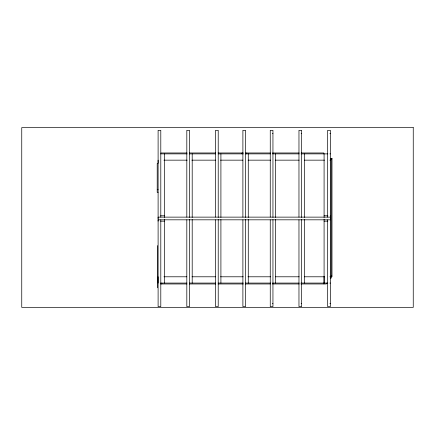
<?xml version="1.0" encoding="UTF-8"?>
<svg xmlns="http://www.w3.org/2000/svg" width="435" height="435" viewBox="0 0 435 435"><rect width="100%" height="100%" fill="white"/><g stroke="black" fill="none" stroke-linecap="round" stroke-linejoin="round"><path stroke-width="0.65" d="M158.106 283.071L158.106 276.791M158.106 221.165L158.106 219.822L330.366 219.822L330.366 218.473M158.106 218.473L158.106 217.13L330.366 217.13L330.366 215.782M158.106 162.848L158.106 160.156M324.086 276.791L324.086 283.071L324.086 219.148M330.328 160.292L331.138 158.291L331.992 158.503L331.992 276.171L331.182 278.166L330.328 277.954L331.138 275.959L331.138 158.291M331.59 159.504L331.992 158.503M272.446 133.447L272.946 133.447M301.156 133.447L301.656 133.447M329.866 133.447L330.366 133.447M160.993 152.979L186.985 152.979M189.361 152.979L215.7 152.979M218.06 152.979L243.225 152.979M245.558 152.979L270.429 152.979M272.457 152.979L299.133 152.979M301.161 152.979L323.852 152.979L323.852 153.876M160.618 153.876L187.159 153.876M189.181 153.876L215.7 153.876M218.218 153.876L243.225 153.876M245.383 153.876L270.57 153.876M272.446 153.876L299.133 153.876M301.02 153.876L327.854 153.876M329.866 153.876L330.366 153.876M163.941 160.156L187.159 160.156M191.884 160.156L215.755 160.156M220.501 160.156L242.882 160.156M248.097 160.156L270.69 160.156M275.235 160.156L299.171 160.156M304.413 160.156L324.537 160.156M329.866 160.156L330.366 160.156M158.106 163.56L157.209 163.56L157.209 192.324L158.106 192.324M157.209 189.687L158.106 189.687M160.618 215.782L164.386 215.782M324.086 215.782L327.854 215.782M160.618 221.165L164.386 221.165M324.086 221.165L327.854 221.165M163.941 276.791L186.816 276.791M192.02 276.791L215.755 276.791M220.501 276.791L243.225 276.791M247.955 276.791L270.69 276.791M275.437 276.791L299.171 276.791M304.38 276.791L324.537 276.791M329.866 276.791L330.366 276.791M160.618 283.071L186.919 283.071M189.307 283.071L215.755 283.071M218.076 283.071L243.23 283.071M245.253 283.071L270.69 283.071M272.408 283.071L299.171 283.071M300.9 283.071L327.854 283.071M329.866 283.071L330.366 283.071M160.635 283.968L186.919 283.968M189.307 283.968L215.765 283.968M218.131 283.968L243.23 283.968M245.269 283.968L270.369 283.968M272.408 283.968L299.193 283.968M300.9 283.968L326.332 283.968L326.332 283.071M272.446 303.499L272.946 303.499M301.156 303.499L301.656 303.499M329.866 303.499L330.366 303.499M331.138 275.959L331.992 276.171M327.675 217.13L327.675 130.326L330.366 130.326L330.366 306.621L327.675 306.621L327.675 219.822M324.086 153.876L324.086 217.462M323.966 283.071L323.966 283.968M304.348 153.876L304.348 217.462M304.348 219.49L304.348 283.071M301.656 217.462L301.656 130.326L298.965 130.326L298.965 217.13M301.656 219.49L301.656 306.621L298.965 306.621L298.965 219.822M275.638 153.876L275.638 217.462M275.638 219.49L275.638 283.071M272.946 217.462L272.946 130.326L270.255 130.326L270.255 217.13M272.946 219.49L272.946 306.621L270.255 306.621L270.255 219.822M248.276 153.876L248.276 217.462M248.276 219.49L248.276 283.071M246.759 152.979L246.759 153.876M245.585 217.462L245.585 130.326L242.893 130.326L242.893 217.13M245.585 219.49L245.585 306.621L242.893 306.621L242.893 219.822M242.045 152.979L242.045 153.876M220.909 153.876L220.909 217.462M220.909 219.49L220.909 283.071M218.218 217.462L218.218 130.326L215.526 130.326L215.526 217.13M218.218 219.49L218.218 306.621L215.526 306.621L215.526 219.822M192.199 153.876L192.199 217.462M192.199 219.49L192.199 283.071M189.508 217.462L189.508 130.326L186.816 130.326L186.816 217.13M189.508 219.49L189.508 306.621L186.816 306.621L186.816 219.822M164.386 153.876L164.386 217.462M164.386 219.148L164.386 283.071M161.82 283.071L161.82 283.968M160.798 217.13L160.798 130.326L158.106 130.326L158.106 306.621L160.798 306.621L160.798 219.822M157.66 245.585L157.66 287.791M413.25 127.602L21.75 127.602L21.75 307.398L413.25 307.398L413.25 127.602"/></g></svg>
